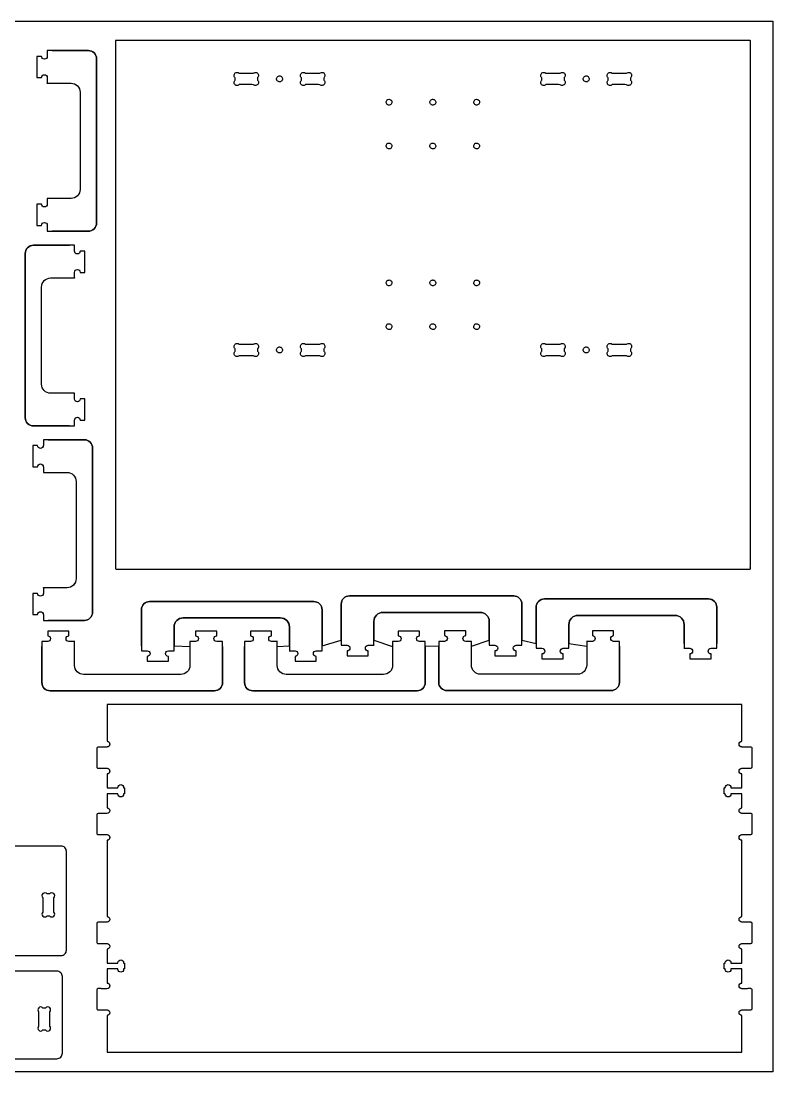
# Model space of a CAD drawing. Header units: millimetres. Extents: x 2352 to 2545, y 2416 to 2614.
# Drawn here: x 2413.49 to 2447.82, y 2566.26 to 2614.26 of the extents above; entities that cross this region are included whole.
import ezdxf

# ---------------------------------------------------------------- set-up
doc = ezdxf.new("R2010")
doc.units = ezdxf.units.MM
doc.layers.add('Layer_1', color=70, linetype='Continuous')

msp = doc.modelspace()

# ---------------------------------------------------------------- linework, layer by layer
at = {"layer": 'Layer_1'}
for points in [[(2351.818, 2614.258), (2447.816, 2614.258), (2447.816, 2566.26), (2351.818, 2566.26)], [(2416.934, 2612.536), (2416.934, 2605.036)], [(2413.676, 2596.14), (2413.676, 2603.64)], [(2416.753, 2594.76), (2416.753, 2587.26)], [(2419.355, 2587.746), (2426.855, 2587.746)], [(2428.48, 2588.001), (2435.98, 2588.001)], [(2437.378, 2587.862), (2444.878, 2587.862)], [(2422.312, 2583.669), (2414.812, 2583.669)], [(2431.567, 2583.669), (2424.067, 2583.669)], [(2440.429, 2583.678), (2432.929, 2583.678)]]:
    msp.add_lwpolyline(points, close=True, dxfattribs=at)
for points in [[(2417.793, 2613.224), (2417.793, 2589.233, 0.09947), (2417.863, 2589.225, -0.03766), (2417.898, 2589.227), (2417.933, 2589.226), (2446.776, 2589.226, 0.099756), (2446.784, 2589.296, -0.037473), (2446.782, 2589.331), (2446.783, 2589.366), (2446.783, 2613.357), (2446.778, 2613.362), (2446.776, 2613.364), (2417.8, 2613.364), (2417.8, 2613.364, 0.099447), (2417.792, 2613.294, -0.037663), (2417.794, 2613.259)], [(2416.56, 2612.91, -0.415395), (2416.934, 2612.536, 0.415395)], [(2423.35, 2611.913, -0.188488), (2423.441, 2611.878), (2423.523, 2611.876), (2423.667, 2611.875), (2423.775, 2611.875, -0.001201), (2424.099, 2611.875, -0.285018), (2424.241, 2611.905, -0.277007), (2424.328, 2611.803, -0.273891), (2424.287, 2611.676, 0.154802), (2424.278, 2611.618, -0.053203), (2424.279, 2611.56, -0.285459), (2424.328, 2611.424, -0.282073), (2424.236, 2611.323, -0.282989), (2424.102, 2611.35), (2424.02, 2611.352), (2423.876, 2611.353), (2423.768, 2611.353, -0.00219), (2423.445, 2611.353, -0.254336), (2423.315, 2611.319, -0.273951), (2423.22, 2611.411, -0.266475), (2423.245, 2611.54, 0.277091), (2423.266, 2611.585, -0.024217), (2423.265, 2611.633, 0.258859), (2423.26, 2611.671, 0.036202), (2423.236, 2611.7, -0.273119), (2423.226, 2611.834, -0.278226), (2423.336, 2611.913, -0.035726)], [(2425.283, 2611.751, -0.540229), (2425.413, 2611.562, -0.283123), (2425.304, 2611.48, -0.284534), (2425.178, 2611.533, -0.28452), (2425.163, 2611.669, -0.284057), (2425.273, 2611.75, -0.108173)], [(2426.381, 2611.913, -0.189339), (2426.472, 2611.878), (2426.555, 2611.876), (2426.699, 2611.875), (2426.807, 2611.875, -0.002658), (2427.131, 2611.875, -0.286617), (2427.273, 2611.905, -0.274789), (2427.359, 2611.803, -0.27042), (2427.319, 2611.676, 0.155103), (2427.309, 2611.618, -0.053153), (2427.31, 2611.56, -0.297203), (2427.358, 2611.418, -0.279562), (2427.265, 2611.322, -0.277225), (2427.133, 2611.35), (2427.051, 2611.352), (2426.907, 2611.353), (2426.799, 2611.353, -0.003804), (2426.476, 2611.353, -0.243331), (2426.353, 2611.318, -0.279472), (2426.252, 2611.407, -0.275425), (2426.276, 2611.54, 0.281596), (2426.297, 2611.585, -0.058854), (2426.296, 2611.634, 0.250957), (2426.291, 2611.671, 0.050823), (2426.267, 2611.7, -0.274587), (2426.258, 2611.834, -0.279775), (2426.367, 2611.913, -0.049312)], [(2437.351, 2611.913, -0.188488), (2437.442, 2611.878), (2437.525, 2611.876), (2437.669, 2611.875), (2437.777, 2611.875, -0.007151), (2438.1, 2611.875, -0.274052), (2438.236, 2611.907, -0.287271), (2438.328, 2611.806, -0.281133), (2438.289, 2611.676, 0.154802), (2438.279, 2611.618, -0.053203), (2438.28, 2611.56, -0.28468), (2438.33, 2611.424, -0.282085), (2438.238, 2611.323, -0.282869), (2438.103, 2611.35), (2438.021, 2611.352), (2437.877, 2611.353), (2437.769, 2611.353, -0.002182), (2437.446, 2611.353, -0.254336), (2437.317, 2611.319, -0.273951), (2437.221, 2611.411, -0.266475), (2437.246, 2611.54, 0.277091), (2437.267, 2611.585, -0.024217), (2437.266, 2611.633, 0.258859), (2437.261, 2611.671, 0.036202), (2437.237, 2611.7, -0.273119), (2437.227, 2611.834, -0.278226), (2437.337, 2611.913, -0.035726)], [(2439.284, 2611.751, -0.540339), (2439.414, 2611.562, -0.283114), (2439.305, 2611.48, -0.28471), (2439.18, 2611.533, -0.281131), (2439.165, 2611.669, -0.284041), (2439.275, 2611.75, -0.108173)], [(2440.382, 2611.913, -0.188873), (2440.474, 2611.878), (2440.556, 2611.876), (2440.7, 2611.875), (2440.808, 2611.875, -0.002658), (2441.132, 2611.875, -0.285165), (2441.274, 2611.905, -0.274407), (2441.36, 2611.803, -0.270393), (2441.32, 2611.676, 0.154801), (2441.31, 2611.618, -0.053194), (2441.311, 2611.56, -0.297203), (2441.359, 2611.418, -0.279562), (2441.266, 2611.322, -0.277225), (2441.135, 2611.35), (2441.053, 2611.352), (2440.909, 2611.353), (2440.801, 2611.353, -0.003804), (2440.477, 2611.353, -0.243331), (2440.354, 2611.318, -0.279472), (2440.254, 2611.407, -0.275425), (2440.277, 2611.54, 0.281596), (2440.298, 2611.585, -0.058854), (2440.297, 2611.634, 0.250884), (2440.292, 2611.671), (2440.269, 2611.7, -0.274744), (2440.259, 2611.834, -0.279872), (2440.368, 2611.913, -0.035668)], [(2430.283, 2610.684, -0.558524), (2430.406, 2610.495, -0.276184), (2430.3, 2610.421, -0.279596), (2430.182, 2610.473, -0.286116), (2430.167, 2610.605, -0.281759), (2430.274, 2610.683, -0.115364)], [(2432.283, 2610.684, -0.558319), (2432.406, 2610.495, -0.276257), (2432.3, 2610.421, -0.279587), (2432.182, 2610.473, -0.285776), (2432.168, 2610.605, -0.281284), (2432.274, 2610.683, -0.115463)], [(2434.283, 2610.684, -0.558524), (2434.406, 2610.495, -0.276184), (2434.3, 2610.421, -0.279596), (2434.182, 2610.473, -0.286116), (2434.167, 2610.605, -0.281759), (2434.274, 2610.683, -0.115364)], [(2430.283, 2608.684, -0.558524), (2430.406, 2608.495, -0.276184), (2430.3, 2608.421, -0.279596), (2430.182, 2608.473, -0.286116), (2430.167, 2608.605, -0.281759), (2430.274, 2608.683, -0.115364)], [(2432.283, 2608.684, -0.558319), (2432.406, 2608.495, -0.276257), (2432.3, 2608.421, -0.279587), (2432.182, 2608.473, -0.285776), (2432.168, 2608.605, -0.281284), (2432.274, 2608.683, -0.115463)], [(2434.283, 2608.684, -0.558524), (2434.406, 2608.495, -0.276184), (2434.3, 2608.421, -0.279596), (2434.182, 2608.473, -0.286116), (2434.167, 2608.605, -0.281759), (2434.274, 2608.683, -0.115364)], [(2416.934, 2605.036, -0.41536), (2416.56, 2604.661, 0.41536)], [(2413.676, 2603.64, -0.415361), (2414.051, 2604.014, 0.415361)], [(2430.283, 2602.431, -0.558518), (2430.406, 2602.242, -0.276173), (2430.3, 2602.169, -0.279591), (2430.182, 2602.22, -0.286116), (2430.167, 2602.352, -0.281759), (2430.274, 2602.43, -0.115273)], [(2432.283, 2602.431, -0.558313), (2432.406, 2602.242, -0.276246), (2432.3, 2602.169, -0.279581), (2432.182, 2602.22, -0.285776), (2432.168, 2602.352, -0.281284), (2432.274, 2602.43, -0.115371)], [(2434.283, 2602.431, -0.558518), (2434.406, 2602.242, -0.276173), (2434.3, 2602.169, -0.279591), (2434.182, 2602.22, -0.286116), (2434.167, 2602.352, -0.281759), (2434.274, 2602.43, -0.115273)], [(2430.283, 2600.431, -0.558518), (2430.406, 2600.242, -0.276173), (2430.3, 2600.169, -0.279591), (2430.182, 2600.22, -0.286116), (2430.167, 2600.352, -0.281759), (2430.274, 2600.43, -0.115273)], [(2432.283, 2600.431, -0.558313), (2432.406, 2600.242, -0.276246), (2432.3, 2600.169, -0.279581), (2432.182, 2600.22, -0.285776), (2432.168, 2600.352, -0.281284), (2432.274, 2600.43, -0.115371)], [(2434.283, 2600.431, -0.558518), (2434.406, 2600.242, -0.276173), (2434.3, 2600.169, -0.279591), (2434.182, 2600.22, -0.286116), (2434.167, 2600.352, -0.281759), (2434.274, 2600.43, -0.115273)], [(2423.35, 2599.534, -0.18848), (2423.441, 2599.499), (2423.523, 2599.497), (2423.667, 2599.496), (2423.775, 2599.496, -0.001205), (2424.099, 2599.496, -0.285), (2424.241, 2599.526, -0.277006), (2424.328, 2599.424, -0.273894), (2424.287, 2599.297, 0.154251), (2424.278, 2599.239, -0.053352), (2424.279, 2599.18, -0.285478), (2424.328, 2599.045, -0.282084), (2424.236, 2598.944, -0.282984), (2424.102, 2598.971), (2424.02, 2598.973), (2423.876, 2598.974), (2423.768, 2598.974, -0.00219), (2423.445, 2598.974, -0.254336), (2423.315, 2598.94, -0.273949), (2423.22, 2599.031, -0.266467), (2423.245, 2599.161, 0.277087), (2423.266, 2599.205, -0.024149), (2423.265, 2599.254, 0.258859), (2423.26, 2599.292, 0.036202), (2423.236, 2599.321, -0.273116), (2423.226, 2599.455, -0.278235), (2423.336, 2599.533, -0.035838)], [(2425.283, 2599.372, -0.540229), (2425.413, 2599.182, -0.283123), (2425.304, 2599.101, -0.284534), (2425.178, 2599.154, -0.28452), (2425.163, 2599.29, -0.284057), (2425.273, 2599.371, -0.108173)], [(2426.381, 2599.534, -0.189332), (2426.472, 2599.499), (2426.555, 2599.497), (2426.699, 2599.496), (2426.807, 2599.496, -0.00266), (2427.131, 2599.496, -0.286609), (2427.273, 2599.526, -0.274782), (2427.359, 2599.424, -0.270426), (2427.319, 2599.297, 0.155112), (2427.309, 2599.239, -0.053006), (2427.31, 2599.18, -0.297175), (2427.358, 2599.039, -0.279564), (2427.265, 2598.943, -0.277219), (2427.133, 2598.971), (2427.051, 2598.973), (2426.907, 2598.974), (2426.799, 2598.974, -0.003804), (2426.476, 2598.974, -0.243331), (2426.353, 2598.939, -0.279468), (2426.252, 2599.028, -0.275438), (2426.276, 2599.161, 0.281596), (2426.297, 2599.205, -0.058854), (2426.296, 2599.255, 0.250942), (2426.291, 2599.292, 0.051004), (2426.267, 2599.321, -0.274587), (2426.258, 2599.455, -0.279775), (2426.367, 2599.533, -0.049393)], [(2437.351, 2599.534, -0.18848), (2437.442, 2599.499), (2437.525, 2599.497), (2437.669, 2599.496), (2437.777, 2599.496, -0.007152), (2438.1, 2599.496, -0.274036), (2438.236, 2599.528, -0.28732), (2438.328, 2599.427, -0.281092), (2438.289, 2599.297, 0.154251), (2438.279, 2599.239, -0.053352), (2438.28, 2599.18, -0.284684), (2438.33, 2599.045, -0.282097), (2438.238, 2598.944, -0.282864), (2438.103, 2598.971), (2438.021, 2598.973), (2437.877, 2598.974), (2437.769, 2598.974, -0.002183), (2437.446, 2598.974, -0.254336), (2437.317, 2598.94, -0.273949), (2437.221, 2599.031, -0.266467), (2437.246, 2599.161, 0.277087), (2437.267, 2599.205, -0.024149), (2437.266, 2599.254, 0.258859), (2437.261, 2599.292, 0.036202), (2437.237, 2599.321, -0.273116), (2437.227, 2599.455, -0.278235), (2437.337, 2599.533, -0.035838)], [(2439.284, 2599.372, -0.540339), (2439.414, 2599.182, -0.283114), (2439.305, 2599.101, -0.28471), (2439.18, 2599.154, -0.281131), (2439.165, 2599.29, -0.284041), (2439.275, 2599.371, -0.108173)], [(2440.382, 2599.534, -0.188866), (2440.474, 2599.499), (2440.556, 2599.497), (2440.7, 2599.496), (2440.808, 2599.496, -0.00266), (2441.132, 2599.496, -0.285147), (2441.274, 2599.526, -0.274401), (2441.36, 2599.424, -0.270399), (2441.32, 2599.297, 0.15481), (2441.31, 2599.239, -0.053048), (2441.311, 2599.18, -0.297175), (2441.359, 2599.039, -0.279564), (2441.266, 2598.943, -0.277219), (2441.135, 2598.971), (2441.053, 2598.973), (2440.909, 2598.974), (2440.801, 2598.974, -0.003804), (2440.477, 2598.974, -0.243331), (2440.354, 2598.939, -0.279468), (2440.254, 2599.028, -0.275438), (2440.277, 2599.161, 0.281596), (2440.298, 2599.205, -0.058854), (2440.297, 2599.255, 0.250869), (2440.292, 2599.292), (2440.269, 2599.321, -0.274744), (2440.259, 2599.455, -0.279872), (2440.368, 2599.533, -0.03578)], [(2414.051, 2595.766, -0.415393), (2413.676, 2596.14, 0.415393)], [(2416.379, 2595.134, -0.4154), (2416.753, 2594.76, 0.4154)], [(2418.981, 2587.372, -0.415379), (2419.355, 2587.746, 0.415379)], [(2426.855, 2587.746, -0.415372), (2427.229, 2587.372, 0.415372)], [(2428.106, 2587.627, -0.415378), (2428.48, 2588.001, 0.415378)], [(2435.98, 2588.001, -0.415388), (2436.355, 2587.627, 0.415387)], [(2437.004, 2587.487, -0.415393), (2437.378, 2587.862, 0.415393)], [(2444.878, 2587.862, -0.415385), (2445.252, 2587.487, 0.415383)], [(2416.753, 2587.26, -0.415359), (2416.379, 2586.885, 0.415359)], [(2414.812, 2583.669, -0.415357), (2414.438, 2584.044, 0.415357)], [(2422.687, 2584.044, -0.415397), (2422.312, 2583.669, 0.415397)], [(2424.067, 2583.669, -0.41536), (2423.693, 2584.044, 0.41536)], [(2431.942, 2584.044, -0.415401), (2431.567, 2583.669, 0.415401)], [(2432.929, 2583.678, -0.415376), (2432.555, 2584.053, 0.415375)], [(2440.804, 2584.053, -0.415414), (2440.429, 2583.678, 0.415414)], [(2446.669, 2578.07), (2446.638, 2578.066), (2446.399, 2578.066, -0.415904), (2446.269, 2578.196, -0.402803), (2446.393, 2578.325), (2446.393, 2578.971), (2445.898, 2578.971), (2445.898, 2578.948, -0.41481), (2445.768, 2578.819, -0.414005), (2445.639, 2578.948), (2445.639, 2578.971), (2445.594, 2578.971), (2445.594, 2579.23), (2445.639, 2579.23), (2445.639, 2579.253, -0.416749), (2445.768, 2579.383, -0.414777), (2445.898, 2579.253), (2445.898, 2579.23), (2446.393, 2579.23), (2446.393, 2579.871, -0.402251), (2446.269, 2580.001, -0.402814), (2446.393, 2580.13), (2446.393, 2580.132), (2446.643, 2580.132), (2446.802, 2580.132, 0.413286), (2446.864, 2580.195), (2446.864, 2581.038, 0.416639), (2446.802, 2581.101), (2446.456, 2581.101), (2446.393, 2581.101), (2446.393, 2581.103, -0.404142), (2446.269, 2581.232, -0.403356), (2446.393, 2581.362), (2446.393, 2583.037), (2417.417, 2583.037), (2417.417, 2583.037), (2417.417, 2581.362, -0.401042), (2417.541, 2581.232, -0.402351), (2417.417, 2581.103), (2417.417, 2581.101), (2417.353, 2581.101), (2417.008, 2581.101, 0.413239), (2416.945, 2581.038), (2416.945, 2580.195, 0.416621), (2417.008, 2580.132), (2417.166, 2580.132), (2417.417, 2580.132), (2417.417, 2580.13, -0.40293), (2417.541, 2580.001, -0.403014), (2417.417, 2579.871), (2417.417, 2579.23), (2417.912, 2579.23), (2417.912, 2579.253, -0.414897), (2418.041, 2579.383, -0.413984), (2418.17, 2579.253), (2418.17, 2579.23), (2418.216, 2579.23), (2418.216, 2578.971), (2418.17, 2578.971), (2418.17, 2578.948, -0.416712), (2418.041, 2578.819, -0.414828), (2417.912, 2578.948), (2417.912, 2578.971), (2417.417, 2578.971), (2417.417, 2578.325, -0.402935), (2417.541, 2578.196, -0.415943), (2417.411, 2578.066), (2417.171, 2578.066, -0.095593), (2417.14, 2578.07), (2417.008, 2578.07, 0.41325), (2416.945, 2578.007), (2416.945, 2577.163, 0.416847), (2417.008, 2577.101), (2417.163, 2577.101), (2417.353, 2577.101), (2417.417, 2577.101), (2417.417, 2577.099, -0.401102), (2417.541, 2576.969, -0.402466), (2417.417, 2576.84), (2417.417, 2573.361, -0.401042), (2417.541, 2573.231, -0.402341), (2417.417, 2573.101), (2417.417, 2573.099), (2417.353, 2573.099), (2417.008, 2573.099, 0.413239), (2416.945, 2573.037), (2416.945, 2572.193, 0.416621), (2417.008, 2572.131), (2417.166, 2572.131), (2417.417, 2572.131), (2417.417, 2572.129, -0.40293), (2417.541, 2571.999, -0.403014), (2417.417, 2571.87), (2417.417, 2571.229), (2417.912, 2571.229), (2417.912, 2571.252, -0.414897), (2418.041, 2571.381, -0.413984), (2418.17, 2571.252), (2418.17, 2571.229), (2418.216, 2571.229), (2418.216, 2570.97), (2418.17, 2570.97), (2418.17, 2570.947, -0.416712), (2418.041, 2570.818, -0.414719), (2417.912, 2570.947), (2417.912, 2570.97), (2417.417, 2570.97), (2417.417, 2570.324, -0.40293), (2417.541, 2570.194, -0.415943), (2417.411, 2570.064), (2417.171, 2570.064, -0.095556), (2417.14, 2570.068), (2417.008, 2570.068, 0.413239), (2416.945, 2570.006), (2416.945, 2569.162, 0.416847), (2417.008, 2569.099), (2417.163, 2569.099), (2417.353, 2569.099), (2417.417, 2569.099), (2417.417, 2569.098, -0.401102), (2417.541, 2568.968, -0.402464), (2417.417, 2568.838), (2417.417, 2567.163), (2446.393, 2567.163), (2446.393, 2568.838, -0.404143), (2446.269, 2568.968, -0.403446), (2446.393, 2569.098), (2446.393, 2569.099), (2446.456, 2569.099), (2446.646, 2569.099), (2446.802, 2569.099, 0.413191), (2446.864, 2569.162), (2446.864, 2570.006, 0.416639), (2446.802, 2570.068), (2446.669, 2570.068), (2446.638, 2570.064), (2446.399, 2570.064, -0.415904), (2446.269, 2570.194, -0.402803), (2446.393, 2570.324), (2446.393, 2570.97), (2445.898, 2570.97), (2445.898, 2570.947, -0.41481), (2445.768, 2570.818, -0.414005), (2445.639, 2570.947), (2445.639, 2570.97), (2445.594, 2570.97), (2445.594, 2571.229), (2445.639, 2571.229), (2445.639, 2571.252, -0.416749), (2445.768, 2571.381, -0.414777), (2445.898, 2571.252), (2445.898, 2571.229), (2446.393, 2571.229), (2446.393, 2571.87, -0.402251), (2446.269, 2571.999, -0.402814), (2446.393, 2572.129), (2446.393, 2572.131), (2446.643, 2572.131), (2446.802, 2572.131, 0.413286), (2446.864, 2572.193), (2446.864, 2573.037, 0.416639), (2446.802, 2573.099), (2446.456, 2573.099), (2446.393, 2573.099), (2446.393, 2573.101, -0.404142), (2446.269, 2573.231, -0.403356), (2446.393, 2573.361), (2446.393, 2576.84, -0.404142), (2446.269, 2576.969, -0.403446), (2446.393, 2577.099), (2446.393, 2577.101), (2446.456, 2577.101), (2446.646, 2577.101), (2446.802, 2577.101, 0.413191), (2446.864, 2577.163), (2446.864, 2578.007, 0.416634), (2446.802, 2578.07)], [(2385.56, 2571.829, 0.415499), (2385.81, 2571.579), (2415.309, 2571.579, 0.415558), (2415.559, 2571.829), (2415.559, 2576.328, 0.415503), (2415.309, 2576.578), (2385.81, 2576.578), (2385.81, 2576.578, 0.415556), (2385.56, 2576.328)], [(2414.674, 2573.391), (2414.791, 2573.391, 0.234283), (2414.895, 2573.339, 0.415952), (2415.025, 2573.468, 0.199332), (2414.987, 2573.56), (2414.987, 2574.221, 0.200087), (2415.025, 2574.313, 0.415918), (2414.895, 2574.443, 0.238775), (2414.791, 2574.391), (2414.675, 2574.391, 0.236486), (2414.57, 2574.443, 0.416655), (2414.44, 2574.313, 0.194698), (2414.478, 2574.222), (2414.478, 2573.56, 0.202087), (2414.44, 2573.468, 0.413996), (2414.57, 2573.339, 0.239617)], [(2415.372, 2570.617, 0.415499), (2415.122, 2570.867), (2385.624, 2570.867), (2385.624, 2570.867, 0.415559), (2385.374, 2570.617), (2385.374, 2567.118, 0.4155), (2385.624, 2566.868), (2415.122, 2566.868, 0.415556), (2415.372, 2567.118)], [(2414.488, 2568.18), (2414.604, 2568.18, 0.234174), (2414.708, 2568.128, 0.416), (2414.838, 2568.258, 0.199348), (2414.8, 2568.35), (2414.8, 2569.01, 0.199998), (2414.838, 2569.102, 0.415807), (2414.708, 2569.232, 0.238679), (2414.604, 2569.18), (2414.488, 2569.18, 0.236568), (2414.384, 2569.232, 0.416709), (2414.254, 2569.102, 0.19559), (2414.291, 2569.011), (2414.291, 2568.349, 0.20212), (2414.254, 2568.258, 0.413971), (2414.384, 2568.128, 0.239741)]]:
    msp.add_lwpolyline(points, format="xyb", close=True, dxfattribs=at)
for points in [[(2414.908, 2612.91), (2415.185, 2612.91), (2415.348, 2612.91), (2416.56, 2612.91), (2415.348, 2612.91), (2415.185, 2612.91), (2414.686, 2612.91), (2414.686, 2612.645), (2414.684, 2612.645, -0.414705), (2414.554, 2612.515, -0.414031), (2414.424, 2612.645), (2414.205, 2612.645), (2414.205, 2611.676), (2414.424, 2611.676, -0.414264), (2414.554, 2611.807, -0.414844), (2414.684, 2611.676), (2414.686, 2611.676), (2414.686, 2611.411), (2414.686, 2611.411), (2414.686, 2611.418), (2415.099, 2611.418), (2415.535, 2611.418), (2415.771, 2611.418, -0.415622), (2416.184, 2611.005), (2416.184, 2606.567, -0.41565), (2415.771, 2606.154), (2415.535, 2606.154), (2415.099, 2606.154), (2414.686, 2606.154), (2414.686, 2606.16), (2414.686, 2606.16), (2414.686, 2605.895), (2414.684, 2605.895, -0.414705), (2414.554, 2605.765, -0.414031), (2414.424, 2605.895), (2414.205, 2605.895), (2414.205, 2604.926), (2414.205, 2604.926), (2414.424, 2604.926, -0.414267), (2414.554, 2605.057, -0.414838), (2414.684, 2604.926), (2414.686, 2604.926), (2414.686, 2604.661), (2415.185, 2604.661), (2416.059, 2604.661), (2416.435, 2604.661), (2416.56, 2604.661), (2416.435, 2604.661), (2416.059, 2604.661), (2415.185, 2604.661), (2414.908, 2604.661)], [(2414.908, 2611.418), (2415.099, 2611.418), (2415.535, 2611.418), (2415.771, 2611.418, -0.415614), (2416.184, 2611.005), (2416.184, 2606.567, -0.415669), (2415.771, 2606.154), (2415.535, 2606.154), (2415.099, 2606.154), (2414.908, 2606.154)], [(2415.702, 2595.766), (2415.426, 2595.766), (2415.262, 2595.766), (2414.051, 2595.766), (2415.262, 2595.766), (2415.426, 2595.766), (2415.925, 2595.766), (2415.925, 2596.03), (2415.926, 2596.03, -0.414705), (2416.057, 2596.161, -0.414031), (2416.186, 2596.03), (2416.405, 2596.03), (2416.405, 2596.999), (2416.186, 2596.999, -0.41677), (2416.057, 2596.869, -0.414844), (2415.926, 2596.999), (2415.925, 2596.999), (2415.925, 2597.264), (2415.925, 2597.264), (2415.925, 2597.258), (2415.511, 2597.258), (2415.076, 2597.258), (2414.839, 2597.258, -0.415625), (2414.426, 2597.671), (2414.426, 2602.109, -0.415615), (2414.839, 2602.522), (2415.076, 2602.522), (2415.511, 2602.522), (2415.925, 2602.522), (2415.925, 2602.516), (2415.925, 2602.516), (2415.925, 2602.78), (2415.926, 2602.78, -0.414705), (2416.057, 2602.911, -0.414031), (2416.186, 2602.78), (2416.405, 2602.78), (2416.405, 2603.749), (2416.405, 2603.749), (2416.186, 2603.749, -0.416772), (2416.057, 2603.619, -0.414838), (2415.926, 2603.749), (2415.925, 2603.749), (2415.925, 2604.014), (2415.426, 2604.014), (2414.551, 2604.014), (2414.176, 2604.014), (2414.051, 2604.014), (2414.176, 2604.014), (2414.551, 2604.014), (2415.426, 2604.014), (2415.702, 2604.014)], [(2415.702, 2597.258), (2415.511, 2597.258), (2415.076, 2597.258), (2414.839, 2597.258, -0.415618), (2414.426, 2597.671), (2414.426, 2602.109, -0.415667), (2414.839, 2602.522), (2415.076, 2602.522), (2415.511, 2602.522), (2415.702, 2602.522)], [(2414.727, 2595.134), (2415.004, 2595.134), (2415.168, 2595.134), (2416.379, 2595.134), (2415.168, 2595.134), (2415.004, 2595.134), (2414.505, 2595.134), (2414.505, 2594.869), (2414.503, 2594.869, -0.414709), (2414.373, 2594.739, -0.414039), (2414.243, 2594.869), (2414.025, 2594.869), (2414.025, 2593.9), (2414.243, 2593.9, -0.414261), (2414.373, 2594.031, -0.414836), (2414.503, 2593.9), (2414.505, 2593.9), (2414.505, 2593.635), (2414.505, 2593.635), (2414.505, 2593.642), (2414.918, 2593.642), (2415.354, 2593.642), (2415.591, 2593.642, -0.415578), (2416.003, 2593.229), (2416.003, 2588.791, -0.415684), (2415.591, 2588.378), (2415.354, 2588.378), (2414.918, 2588.378), (2414.505, 2588.378), (2414.505, 2588.384), (2414.505, 2588.384), (2414.505, 2588.119), (2414.503, 2588.119, -0.414711), (2414.373, 2587.989, -0.414033), (2414.243, 2588.119), (2414.025, 2588.119), (2414.025, 2587.15), (2414.025, 2587.15), (2414.243, 2587.15, -0.414261), (2414.373, 2587.281, -0.414836), (2414.503, 2587.15), (2414.505, 2587.15), (2414.505, 2586.885), (2415.004, 2586.885), (2415.878, 2586.885), (2416.254, 2586.885), (2416.379, 2586.885), (2416.254, 2586.885), (2415.878, 2586.885), (2415.004, 2586.885), (2414.727, 2586.885)], [(2414.727, 2593.642), (2414.918, 2593.642), (2415.354, 2593.642), (2415.591, 2593.642, -0.415612), (2416.003, 2593.229), (2416.003, 2588.791, -0.41567), (2415.591, 2588.378), (2415.354, 2588.378), (2414.918, 2588.378), (2414.727, 2588.378)], [(2418.981, 2585.72), (2418.981, 2585.997), (2418.981, 2586.16), (2418.981, 2587.372), (2418.981, 2586.16), (2418.981, 2585.997), (2418.981, 2585.498), (2419.246, 2585.498), (2419.246, 2585.496, -0.414705), (2419.376, 2585.366, -0.414139), (2419.246, 2585.236), (2419.246, 2585.017), (2420.214, 2585.017), (2420.214, 2585.236, -0.416772), (2420.084, 2585.366, -0.414838), (2420.214, 2585.496), (2420.214, 2585.498), (2420.479, 2585.498), (2420.479, 2585.498), (2420.473, 2585.498), (2420.473, 2585.911), (2420.473, 2586.347), (2420.473, 2586.583, -0.415622), (2420.886, 2586.996), (2425.324, 2586.996, -0.415645), (2425.737, 2586.583), (2425.737, 2586.347), (2425.737, 2585.911), (2425.737, 2585.498), (2425.731, 2585.498), (2425.731, 2585.498), (2425.995, 2585.498), (2425.995, 2585.496, -0.414703), (2426.126, 2585.366, -0.414145), (2425.995, 2585.236), (2425.995, 2585.017), (2426.964, 2585.017), (2426.964, 2585.017), (2426.964, 2585.236, -0.416772), (2426.834, 2585.366, -0.414838), (2426.964, 2585.496), (2426.964, 2585.498), (2427.229, 2585.498), (2427.229, 2585.997), (2427.229, 2586.871), (2427.229, 2587.246), (2427.229, 2587.372), (2427.229, 2587.246), (2427.229, 2586.871), (2427.229, 2585.997), (2427.229, 2585.72), (2428.106, 2585.975), (2428.106, 2586.252), (2428.106, 2586.415), (2428.106, 2587.627), (2428.106, 2586.415), (2428.106, 2586.252), (2428.106, 2585.752), (2428.371, 2585.752), (2428.371, 2585.751, -0.414705), (2428.501, 2585.621, -0.414139), (2428.371, 2585.491), (2428.371, 2585.272), (2429.34, 2585.272), (2429.34, 2585.491, -0.416772), (2429.21, 2585.621, -0.414838), (2429.34, 2585.751), (2429.34, 2585.752), (2429.605, 2585.752), (2429.605, 2585.753), (2429.599, 2585.753), (2429.599, 2586.166), (2429.599, 2586.602), (2429.599, 2586.838, -0.415619), (2430.011, 2587.251), (2434.45, 2587.251, -0.415611), (2434.862, 2586.838), (2434.862, 2586.602), (2434.862, 2586.166), (2434.862, 2585.753), (2434.856, 2585.753), (2434.856, 2585.752), (2435.121, 2585.752), (2435.121, 2585.751, -0.414812), (2435.251, 2585.621, -0.414055), (2435.121, 2585.491), (2435.121, 2585.272), (2436.09, 2585.272), (2436.09, 2585.272), (2436.09, 2585.491, -0.416748), (2435.96, 2585.621, -0.414861), (2436.09, 2585.751), (2436.09, 2585.752), (2436.355, 2585.752), (2436.355, 2586.252), (2436.355, 2587.126), (2436.355, 2587.501), (2436.355, 2587.627), (2436.355, 2587.501), (2436.355, 2587.126), (2436.355, 2586.252), (2436.355, 2585.975), (2437.004, 2585.836), (2437.004, 2586.112), (2437.004, 2586.276), (2437.004, 2587.487), (2437.004, 2586.276), (2437.004, 2586.112), (2437.004, 2585.613), (2437.269, 2585.613), (2437.269, 2585.612, -0.414812), (2437.399, 2585.482, -0.414057), (2437.269, 2585.352), (2437.269, 2585.133), (2438.237, 2585.133), (2438.237, 2585.352, -0.416743), (2438.107, 2585.482, -0.414861), (2438.237, 2585.612), (2438.237, 2585.613), (2438.502, 2585.613), (2438.502, 2585.614), (2438.496, 2585.614), (2438.496, 2586.027), (2438.496, 2586.462), (2438.496, 2586.699, -0.415639), (2438.909, 2587.112), (2443.347, 2587.112, -0.415615), (2443.76, 2586.699), (2443.76, 2586.462), (2443.76, 2586.027), (2443.76, 2585.614), (2443.754, 2585.614), (2443.754, 2585.613), (2444.019, 2585.613), (2444.019, 2585.612, -0.414812), (2444.149, 2585.482, -0.414057), (2444.019, 2585.352), (2444.019, 2585.133), (2444.987, 2585.133), (2444.987, 2585.133), (2444.987, 2585.352, -0.416743), (2444.857, 2585.482, -0.414865), (2444.987, 2585.612), (2444.987, 2585.613), (2445.252, 2585.613), (2445.252, 2586.112), (2445.252, 2586.987), (2445.252, 2587.362), (2445.252, 2587.487), (2445.252, 2587.362), (2445.252, 2586.987), (2445.252, 2586.112), (2445.252, 2585.836)], [(2443.76, 2585.836), (2443.76, 2586.027), (2443.76, 2586.462), (2443.76, 2586.699, 0.415649), (2443.347, 2587.112), (2438.909, 2587.112, 0.415599), (2438.496, 2586.699), (2438.496, 2586.462), (2438.496, 2586.027), (2438.496, 2585.836), (2439.311, 2585.705), (2439.311, 2585.514), (2439.311, 2585.078), (2439.311, 2584.841, -0.415598), (2438.898, 2584.428), (2434.46, 2584.428, -0.415655), (2434.047, 2584.841), (2434.047, 2585.078), (2434.047, 2585.514), (2434.047, 2585.705), (2434.862, 2585.975), (2434.862, 2586.166), (2434.862, 2586.602), (2434.862, 2586.838, 0.415647), (2434.45, 2587.251), (2430.011, 2587.251, 0.415577), (2429.599, 2586.838), (2429.599, 2586.602), (2429.599, 2586.166), (2429.599, 2585.975), (2430.449, 2585.696), (2430.449, 2585.505), (2430.449, 2585.069), (2430.449, 2584.832, -0.415611), (2430.036, 2584.419), (2425.598, 2584.419, -0.415667), (2425.185, 2584.832), (2425.185, 2585.069), (2425.185, 2585.505), (2425.185, 2585.696), (2425.737, 2585.72), (2425.737, 2585.911), (2425.737, 2586.347), (2425.737, 2586.583, 0.415678), (2425.324, 2586.996), (2420.886, 2586.996, 0.41558), (2420.473, 2586.583), (2420.473, 2586.347), (2420.473, 2585.911), (2420.473, 2585.72), (2421.194, 2585.696), (2421.194, 2585.505), (2421.194, 2585.069), (2421.194, 2584.832, -0.415614), (2420.781, 2584.419), (2416.343, 2584.419, -0.41567), (2415.93, 2584.832), (2415.93, 2585.069), (2415.93, 2585.505), (2415.93, 2585.696)], [(2422.687, 2585.696), (2422.687, 2585.419), (2422.687, 2585.255), (2422.687, 2584.044), (2422.687, 2585.255), (2422.687, 2585.419), (2422.687, 2585.918), (2422.422, 2585.918), (2422.422, 2585.919, -0.414711), (2422.292, 2586.05, -0.414033), (2422.422, 2586.18), (2422.422, 2586.398), (2421.453, 2586.398), (2421.453, 2586.18, -0.416765), (2421.583, 2586.05, -0.414841), (2421.453, 2585.919), (2421.453, 2585.918), (2421.188, 2585.918), (2421.188, 2585.918), (2421.194, 2585.918), (2421.194, 2585.505), (2421.194, 2585.069), (2421.194, 2584.832, -0.415622), (2420.781, 2584.419), (2416.343, 2584.419, -0.415618), (2415.93, 2584.832), (2415.93, 2585.069), (2415.93, 2585.505), (2415.93, 2585.918), (2415.937, 2585.918), (2415.937, 2585.918), (2415.672, 2585.918), (2415.672, 2585.919, -0.414711), (2415.542, 2586.05, -0.414033), (2415.672, 2586.18), (2415.672, 2586.398), (2414.703, 2586.398), (2414.703, 2586.398), (2414.703, 2586.18, -0.416767), (2414.833, 2586.05, -0.414836), (2414.703, 2585.919), (2414.703, 2585.918), (2414.438, 2585.918), (2414.438, 2585.419), (2414.438, 2584.544), (2414.438, 2584.169), (2414.438, 2584.044), (2414.438, 2584.169), (2414.438, 2584.544), (2414.438, 2585.419), (2414.438, 2585.696)], [(2440.804, 2585.705), (2440.804, 2585.428), (2440.804, 2585.264), (2440.804, 2584.053), (2440.804, 2585.264), (2440.804, 2585.428), (2440.804, 2585.927), (2440.539, 2585.927), (2440.539, 2585.928, -0.414808), (2440.408, 2586.059, -0.416487), (2440.539, 2586.189), (2440.539, 2586.407), (2439.57, 2586.407), (2439.57, 2586.189, -0.416736), (2439.7, 2586.059, -0.414881), (2439.57, 2585.928), (2439.57, 2585.927), (2439.305, 2585.927), (2439.305, 2585.927), (2439.311, 2585.927), (2439.311, 2585.514), (2439.311, 2585.078), (2439.311, 2584.841, -0.415639), (2438.898, 2584.428), (2434.46, 2584.428, -0.415619), (2434.047, 2584.841), (2434.047, 2585.078), (2434.047, 2585.514), (2434.047, 2585.927), (2434.054, 2585.927), (2434.054, 2585.927), (2433.789, 2585.927), (2433.789, 2585.928, -0.414806), (2433.658, 2586.059, -0.416488), (2433.789, 2586.189), (2433.789, 2586.407), (2432.82, 2586.407), (2432.82, 2586.407), (2432.82, 2586.189, -0.416748), (2432.95, 2586.059, -0.414871), (2432.82, 2585.928), (2432.82, 2585.927), (2432.555, 2585.927), (2432.555, 2585.428), (2432.555, 2584.553), (2432.555, 2584.178), (2432.555, 2584.053), (2432.555, 2584.178), (2432.555, 2584.553), (2432.555, 2585.428), (2432.555, 2585.705), (2431.942, 2585.696), (2431.942, 2585.419), (2431.942, 2585.255), (2431.942, 2584.044), (2431.942, 2585.255), (2431.942, 2585.419), (2431.942, 2585.918), (2431.677, 2585.918), (2431.677, 2585.919, -0.414711), (2431.546, 2586.05, -0.414033), (2431.677, 2586.18), (2431.677, 2586.398), (2430.708, 2586.398), (2430.708, 2586.18, -0.416767), (2430.838, 2586.05, -0.414836), (2430.708, 2585.919), (2430.708, 2585.918), (2430.443, 2585.918), (2430.443, 2585.918), (2430.449, 2585.918), (2430.449, 2585.505), (2430.449, 2585.069), (2430.449, 2584.832, -0.415619), (2430.036, 2584.419), (2425.598, 2584.419, -0.415648), (2425.185, 2584.832), (2425.185, 2585.069), (2425.185, 2585.505), (2425.185, 2585.918), (2425.192, 2585.918), (2425.192, 2585.918), (2424.927, 2585.918), (2424.927, 2585.919, -0.414709), (2424.796, 2586.05, -0.414039), (2424.927, 2586.18), (2424.927, 2586.398), (2423.958, 2586.398), (2423.958, 2586.398), (2423.958, 2586.18, -0.416767), (2424.088, 2586.05, -0.414836), (2423.958, 2585.919), (2423.958, 2585.918), (2423.693, 2585.918), (2423.693, 2585.419), (2423.693, 2584.544), (2423.693, 2584.169), (2423.693, 2584.044), (2423.693, 2584.169), (2423.693, 2584.544), (2423.693, 2585.419), (2423.693, 2585.696)]]:
    msp.add_lwpolyline(points, format="xyb", dxfattribs=at)

doc.saveas('drawing.dxf')
